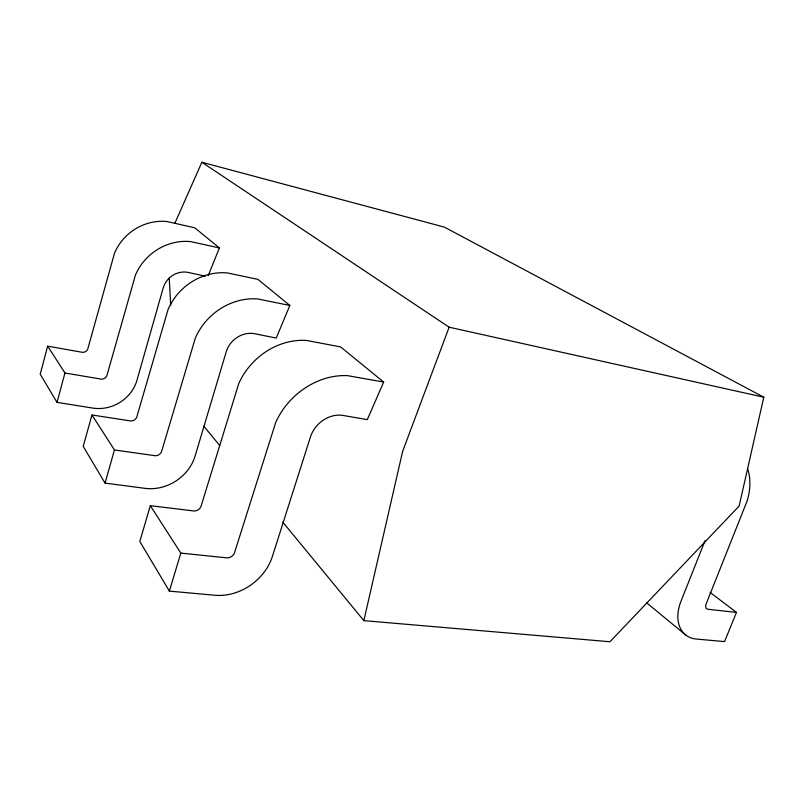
<?xml version="1.0" encoding="UTF-8"?>
<svg xmlns="http://www.w3.org/2000/svg" width="804" height="804" viewBox="0 0 804 804"><rect width="100%" height="100%" fill="white"/><g stroke="black" fill="none" stroke-linecap="round" stroke-linejoin="round"><path stroke-width="1.21" d="M174.79 223.472L201.864 162.257L444.31 227.09L763.8 397.216L739.127 506.038L609.965 641.743L363.86 620.638L282.666 521.987M363.86 620.638L402.643 451.315L449.134 327.208L201.864 162.257M208.226 275.591L219.422 247.954L194.749 227.813L167.041 221.532A49.687 46.712 -39.2 0 0 114.51 253.18L87.726 349.167A5.005 4.573 -25.1 0 1 82.561 352.353L47.667 346.152L40.2 374.161L56.994 402.362L92.721 408.08A37.306 33.738 -27.6 0 0 136.931 380.352L163.192 287.973A20.884 19.366 -41 0 1 188.458 272.476L205.352 276.204M56.994 402.362L64.953 373.006L47.667 346.152M91.957 414.985L83.224 446.421L105.053 483.103L145.112 488.35A42.592 37.105 -32.5 0 0 195.101 456.009L226.236 351.79A23.849 21.236 -43.8 0 1 254.778 333.75L276.234 338.072L289.852 305.47L257.893 279.37L227.22 272.898A56.34 51.134 -42.7 0 0 168.096 309.429L136.7 417.296A5.668 5.025 -30.7 0 1 130.881 420.984L91.957 414.985L114.459 449.959L105.053 483.103M150.318 505.676L139.816 541.484L169.363 591.111L214.879 595.251A49.697 40.944 -36.2 0 0 272.365 556.509L310.424 437.014A27.798 23.386 -45.5 0 1 343.228 415.467L367.297 419.648L383.659 382.061L340.615 346.916L306.334 340.414A65.074 56.23 -44.8 0 0 238.758 383.598L200.93 506.651A6.543 5.538 -34.8 0 1 194.277 511.012L150.318 505.676L180.82 553.092L169.363 591.111M705.028 540.71L680.988 601.231A39.165 26.693 -52.1 0 0 696.214 639.029L724.555 641.602L736.474 612.417L710.113 592.397M180.82 553.092L227.311 557.916A7.005 5.769 -36.2 0 0 234.376 553.182L275.732 422.401A69.616 58.581 -45.5 0 1 347.619 375.649L383.659 382.061M736.474 612.417L707.661 609.231A5.517 3.759 -52.1 0 1 705.872 604.628L747.238 500.721A58.501 41.456 -54.7 0 0 747.559 468.491M114.459 449.959L155.363 455.747A6 5.226 -32.5 0 0 161.503 451.808L195.342 338.022A59.707 53.195 -43.7 0 1 257.752 298.947L289.852 305.47M64.953 373.006L101.435 379.156A5.256 4.754 -27.7 0 0 106.852 375.78L135.414 275.119A52.28 48.491 -41 0 1 190.528 241.582L219.422 247.954M449.134 327.208L763.8 397.216M646.506 602.709L686.204 635.381M203.864 426.251L219.783 445.587M169.242 277.903L170.679 305.349"/></g></svg>
